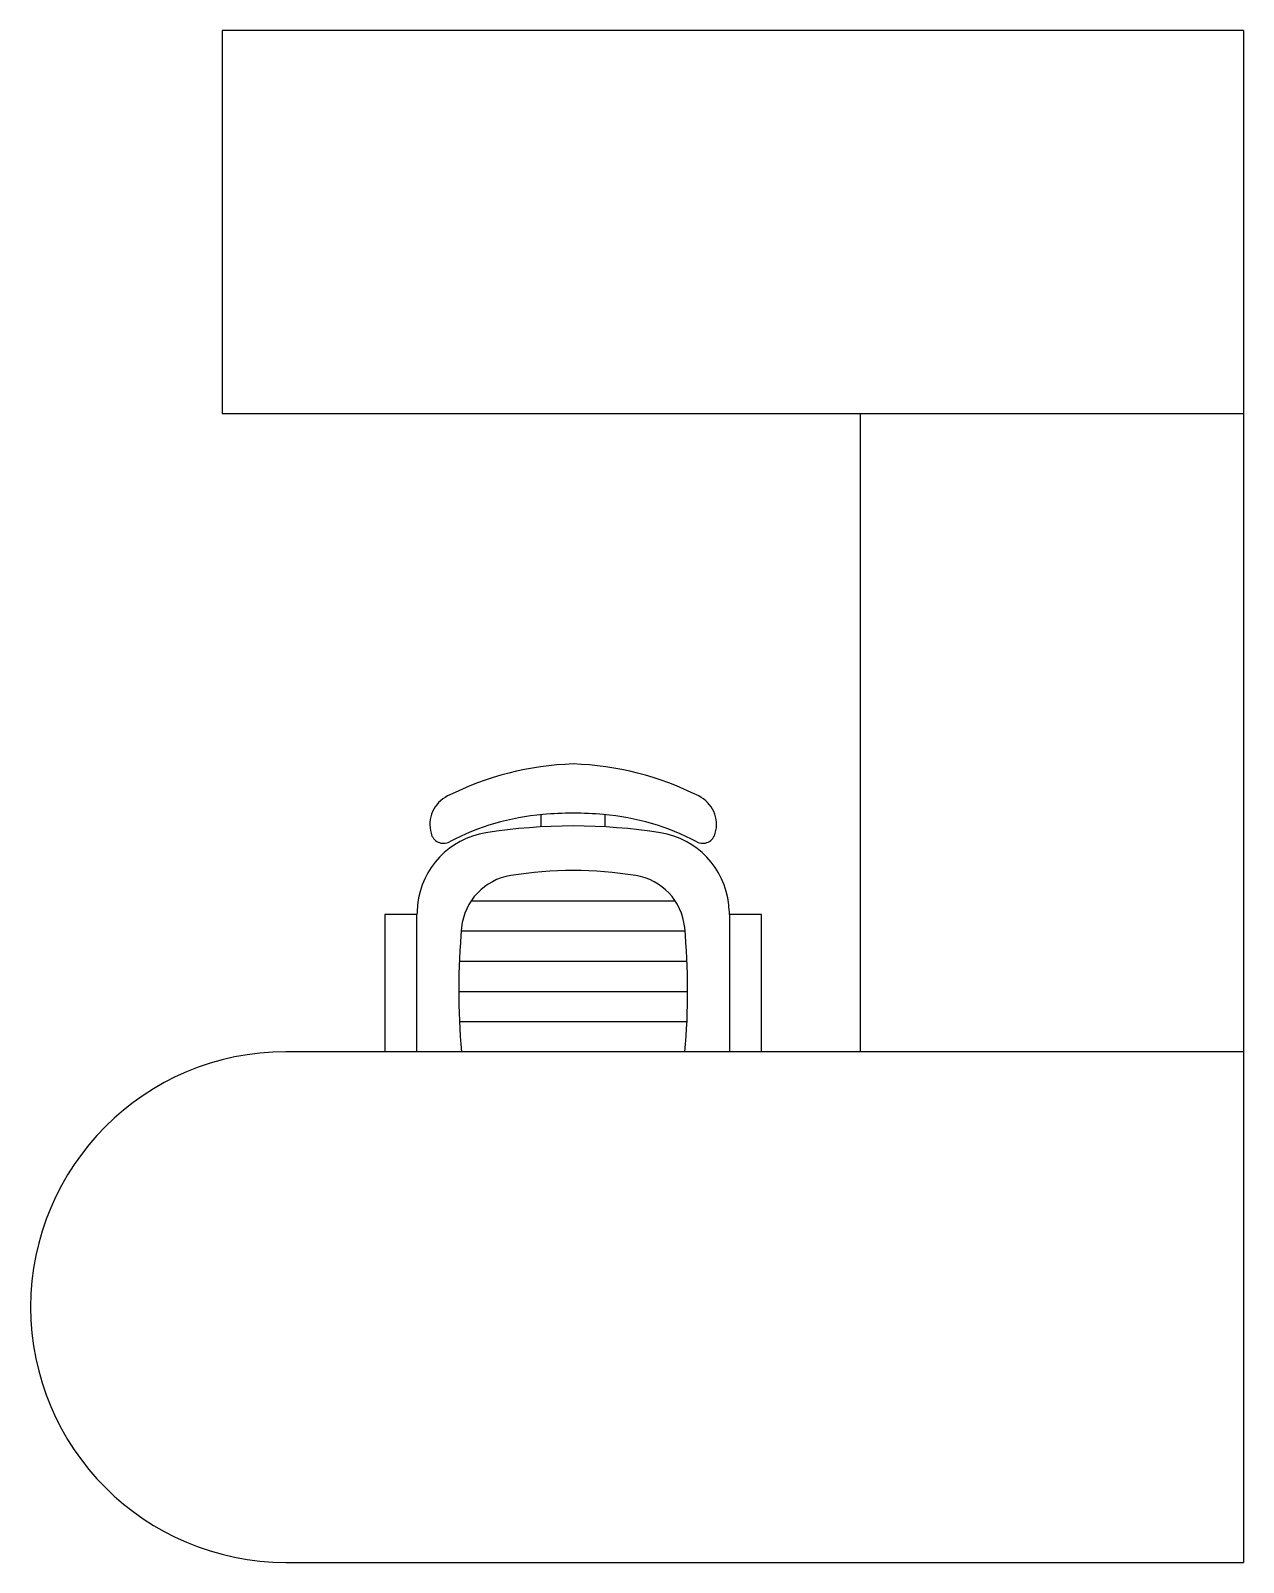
# Model space of a CAD drawing. Header units: millimetres. Extents: x -787.69 to -785.79, y 2702.46 to 2704.86.
import ezdxf

# ---------------------------------------------------------------- set-up
doc = ezdxf.new("R2010")
doc.units = ezdxf.units.MM
doc.header["$LTSCALE"] = 10
doc.layers.add('Móveis_cadeiras', color=2, linetype='Continuous')
doc.layers.add('Móveis_estações', color=2, linetype='Continuous')

msp = doc.modelspace()

# ---------------------------------------------------------------- linework, layer by layer
at = {"layer": 'Móveis_cadeiras'}
for p, q in [((-786.8907, 2703.6131), (-786.8907, 2703.6322)), ((-786.7907, 2703.6131), (-786.7907, 2703.6322))]:
    msp.add_line(p, q, dxfattribs=at)
at = {"layer": 'Móveis_cadeiras', "color": 1}
for p, q in [((-787.0005, 2703.4972), (-786.681, 2703.4972)), ((-787.016, 2703.4499), (-786.6655, 2703.4499)), ((-787.0191, 2703.4026), (-786.6624, 2703.4026)), ((-787.0201, 2703.3552), (-786.6614, 2703.3552)), ((-787.019, 2703.3079), (-786.6624, 2703.3079))]:
    msp.add_line(p, q, dxfattribs=at)
at = {"layer": 'Móveis_cadeiras'}
for points in [[(-786.618, 2703.603, 0.35992), (-786.6441, 2703.6614, 0.10805), (-786.8407, 2703.7116, 0.10805), (-787.0374, 2703.6614, 0.35992), (-787.0634, 2703.603)], [(-786.9777, 2703.6036, 0.340817), (-787.0844, 2703.491, 0.002688), (-787.0857, 2703.4758, 0.328643)], [(-786.5957, 2703.4758, 0.002688), (-786.5971, 2703.491, 0.340817), (-786.7038, 2703.6036, 0.07931), (-786.9777, 2703.6036, 0.340817)], [(-786.6656, 2703.2606, 0.045416), (-786.666, 2703.4556, 0.340817), (-786.7428, 2703.5367, 0.079866), (-786.9386, 2703.5367, 0.340817), (-787.0155, 2703.4556, 0.045416), (-787.0158, 2703.2606, 0.045416)]]:
    msp.add_lwpolyline(points, format="xyb", dxfattribs=at)
for points in [[(-787.0857, 2703.2606), (-787.0857, 2703.4758), (-787.1357, 2703.4758), (-787.1357, 2703.2606)], [(-786.5457, 2703.2606), (-786.5457, 2703.4758), (-786.5957, 2703.4758), (-786.5957, 2703.2606)]]:
    msp.add_lwpolyline(points, dxfattribs=at)
for centre, radius, start, end in [((-786.8569, 2703.2517), 0.3818, 94.7148, 117.7352), ((-786.8407, 2703.1393), 0.4952, 84.4899, 95.5101), ((-786.8246, 2703.2517), 0.3818, 62.2648, 85.2852), ((-787.0439, 2703.6073), 0.02, 192.3844, 297.7352), ((-786.6376, 2703.6073), 0.02, 242.2648, 347.6156)]:
    msp.add_arc(centre, radius, start, end, dxfattribs=at)
at = {"layer": 'Móveis_estações'}
for p, q in [((-787.3907, 2704.8606), (-787.3907, 2704.2606)), ((-785.7907, 2704.8606), (-787.3907, 2704.8606)), ((-785.7907, 2704.8606), (-785.7907, 2702.4606)), ((-787.3907, 2704.2606), (-785.7907, 2704.2606)), ((-786.3907, 2703.2606), (-786.3907, 2704.2606)), ((-785.7907, 2703.2606), (-787.2907, 2703.2606)), ((-787.2907, 2702.4606), (-785.7907, 2702.4606))]:
    msp.add_line(p, q, dxfattribs=at)
msp.add_arc((-787.2907, 2702.8606), 0.4, 90, 270, dxfattribs=at)

doc.saveas('drawing.dxf')
